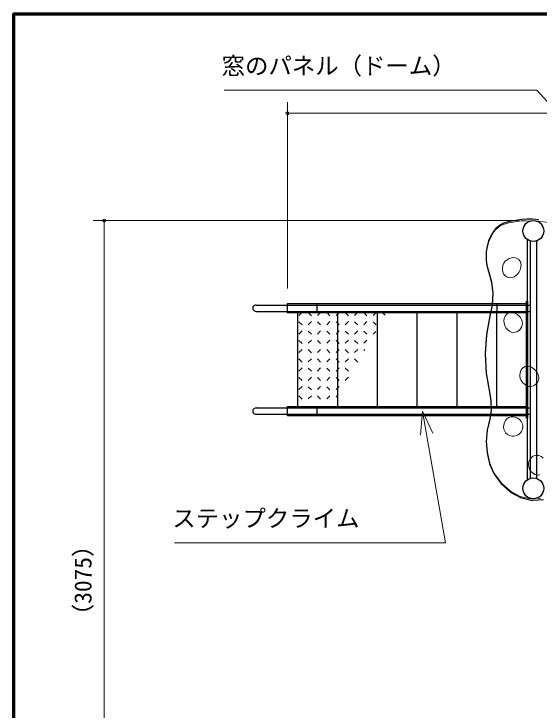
# Model space of a CAD drawing. Units: millimetres, scale not verified. Extents: x 600 to 16200, y 600 to 11280.
# Drawn here: x 600 to 2844, y 8305 to 11280 of the extents above; entities that cross this region are included whole.
import ezdxf
from ezdxf.enums import TextEntityAlignment as Align

# ---------------------------------------------------------------- set-up
doc = ezdxf.new("R2010")
doc.units = ezdxf.units.MM
doc.header["$LTSCALE"] = 40
for name, color, linetype, lineweight in [('D-DCR-HCH', 8, 'Continuous', 13), ('D-STR-1', 1, 'Continuous', 25), ('D-STR-3', 251, 'Continuous', 9), ('D-STR-DIM', 7, 'Continuous', 13), ('D-STR-HTXT', 7, 'Continuous', 13), ('D-TTL', 7, 'Continuous', 70)]:
    doc.layers.add(name, color=color, linetype=linetype, lineweight=lineweight)
doc.styles.add('ＭＳ ゴシック', font='')
doc.styles.get('ＭＳ ゴシック').set_extended_font_data('MS Gothic')

msp = doc.modelspace()

# ---------------------------------------------------------------- linework, layer by layer
at = {"layer": 'D-DCR-HCH'}
for p, q in [((1829.33, 10002.41), (1818.06, 9991.13)), ((1871.09, 9990.17), (1858.85, 10002.41)), ((1908.52, 10002.41), (1897.25, 9991.13)), ((1950.29, 9990.17), (1938.05, 10002.41)), ((1987.72, 10002.41), (1976.45, 9991.13)), ((2029.48, 9990.17), (2017.24, 10002.41)), ((2066.92, 10002.41), (2055.65, 9991.13)), ((2108.68, 9990.17), (2096.44, 10002.41)), ((2146.11, 10002.41), (2134.84, 9991.13)), ((2185.93, 9992.11), (2175.64, 10002.41)), ((1831.49, 9950.57), (1818.06, 9964)), ((1871.09, 9964.97), (1857.66, 9951.54)), ((1910.69, 9950.57), (1897.25, 9964)), ((1950.29, 9964.97), (1936.85, 9951.54)), ((1989.88, 9950.57), (1976.45, 9964)), ((2029.48, 9964.97), (2016.05, 9951.54)), ((2069.08, 9950.57), (2055.65, 9964)), ((2108.68, 9964.97), (2095.24, 9951.54)), ((2148.28, 9950.57), (2134.84, 9964)), ((1831.49, 9925.37), (1818.06, 9911.94)), ((1871.09, 9910.97), (1857.66, 9924.41)), ((1910.69, 9925.37), (1897.25, 9911.94)), ((1950.29, 9910.97), (1936.85, 9924.41)), ((1989.88, 9925.37), (1976.45, 9911.94)), ((2029.48, 9910.97), (2016.05, 9924.41)), ((2069.08, 9925.37), (2055.65, 9911.94)), ((2108.68, 9910.97), (2095.24, 9924.41)), ((2146.2, 9923.29), (2134.84, 9911.94)), ((1831.49, 9871.37), (1818.06, 9884.81)), ((1871.09, 9885.78), (1857.66, 9872.34)), ((1910.69, 9871.37), (1897.25, 9884.81)), ((1950.29, 9885.78), (1936.85, 9872.34)), ((1989.88, 9871.37), (1976.45, 9884.81)), ((2029.48, 9885.78), (2016.05, 9872.34)), ((2069.08, 9871.37), (2055.65, 9884.81)), ((2108.68, 9885.78), (2095.24, 9872.34)), ((1831.49, 9846.18), (1818.06, 9832.74)), ((1871.09, 9831.78), (1857.66, 9845.21)), ((1910.69, 9846.18), (1897.25, 9832.74)), ((1950.29, 9831.78), (1936.85, 9845.21)), ((1989.88, 9846.18), (1976.45, 9832.74)), ((2029.48, 9831.78), (2016.05, 9845.21)), ((2069.08, 9846.18), (2055.65, 9832.74)), ((2098.97, 9841.49), (2095.24, 9845.21)), ((1831.49, 9792.18), (1818.06, 9805.61)), ((1871.09, 9806.58), (1857.66, 9793.15)), ((1910.69, 9792.18), (1897.25, 9805.61)), ((1950.29, 9806.58), (1936.85, 9793.15)), ((1989.88, 9792.18), (1976.45, 9805.61)), ((2029.48, 9806.58), (2016.05, 9793.15)), ((2069.08, 9792.18), (2055.65, 9805.61)), ((1831.49, 9766.98), (1818.06, 9753.55)), ((1871.09, 9752.58), (1857.66, 9766.02)), ((1910.69, 9766.98), (1897.25, 9753.55)), ((1950.29, 9752.58), (1936.85, 9766.02)), ((1989.88, 9766.98), (1976.45, 9753.55)), ((2029.48, 9752.58), (2016.05, 9766.02)), ((1831.49, 9712.98), (1818.06, 9726.42)), ((1871.09, 9727.38), (1857.66, 9713.95)), ((1910.69, 9712.98), (1897.25, 9726.42)), ((1950.29, 9727.38), (1936.85, 9713.95)), ((1989.88, 9712.98), (1976.45, 9726.42)), ((2029.48, 9727.38), (2016.05, 9713.95)), ((1831.49, 9687.79), (1818.06, 9674.35)), ((1871.09, 9673.38), (1857.66, 9686.82)), ((1910.69, 9687.79), (1897.25, 9674.35)), ((1950.29, 9673.38), (1936.85, 9686.82)), ((1989.88, 9687.79), (1976.45, 9674.35)), ((1831.49, 9633.78), (1818.06, 9647.22)), ((1871.09, 9648.18), (1857.66, 9634.75)), ((1910.69, 9633.78), (1897.25, 9647.22)), ((1950.29, 9648.18), (1936.85, 9634.75)), ((1983.01, 9640.66), (1976.45, 9647.22))]:
    msp.add_line(p, q, dxfattribs=at)
at = {"layer": 'D-STR-1'}
for p, q in [((2691.79, 10385.87), (2679.44, 10379.17)), ((2717.6, 10393.26), (2691.79, 10385.87)), ((2718.88, 10393.55), (2717.6, 10393.26)), ((2771.04, 10401.12), (2718.88, 10393.55)), ((2791.89, 10402.31), (2771.04, 10401.12)), ((2815.85, 10402.5), (2791.89, 10402.31)), ((2843.54, 10400.67), (2815.85, 10402.5)), ((2659.32, 10362.31), (2649.29, 10350.28)), ((2678.51, 10378.4), (2659.32, 10362.31)), ((2679.44, 10379.17), (2678.51, 10378.4)), ((2634.94, 10326.12), (2628.3, 10310.07)), ((2649.29, 10350.28), (2634.94, 10326.12)), ((2628.3, 10310.07), (2620.41, 10280.56)), ((2794.51, 9289.28), (2794.51, 10315.53)), ((2805.91, 10309.98), (2805.91, 9294.83)), ((2833.11, 10309.98), (2833.11, 9294.83)), ((2620.41, 10280.56), (2617.9, 10262.31)), ((2617.89, 10262.13), (2617.37, 10230.87)), ((2617.9, 10262.31), (2617.89, 10262.13)), ((2617.37, 10230.87), (2617.37, 10230.76)), ((2617.37, 10230.76), (2619.27, 10212.36)), ((2619.27, 10212.36), (2626.15, 10182.35)), ((2626.15, 10182.35), (2627.4, 10178.54)), ((2627.4, 10178.54), (2640.66, 10133.37)), ((2640.66, 10133.37), (2646.21, 10085.41)), ((2646.21, 10085.44), (2643.83, 10036.63)), ((1634.68, 10036.01), (2805.91, 10036.01)), ((1768.82, 10002.41), (1768.82, 10042.41)), ((1768.82, 10042.41), (2790.51, 10042.41)), ((1768.82, 10002.41), (1768.82, 10042.41)), ((1768.82, 10042.41), (1893.82, 10042.41)), ((1893.82, 10042.41), (1893.82, 10002.41)), ((2643.84, 10036.85), (2633.69, 9990.42)), ((2662.93, 10042.41), (2662.93, 10002.41)), ((2790.51, 9552.41), (2790.51, 10052.41)), ((2790.51, 10052.41), (2794.51, 10052.41)), ((2790.51, 10036.01), (2790.51, 10042.41)), ((2790.51, 10042.41), (2790.51, 10002.41)), ((2794.51, 10052.41), (2794.51, 9552.41)), ((1634.68, 10008.81), (2805.91, 10008.81)), ((2790.51, 10002.41), (1768.82, 10002.41)), ((1893.82, 10002.41), (1768.82, 10002.41)), ((1811.98, 10002.41), (1811.98, 9602.41)), ((1981.98, 10002.41), (1981.98, 9602.41)), ((2151.98, 10002.41), (2151.98, 9602.41)), ((2321.98, 10002.41), (2321.98, 9602.41)), ((2491.98, 10002.41), (2491.98, 9602.41)), ((2662.54, 10002.41), (2662.54, 9602.41)), ((2633.69, 9990.42), (2618.93, 9909.61)), ((2618.93, 9909.61), (2613.69, 9826.87)), ((2613.69, 9826.87), (2613.69, 9826.86)), ((2613.69, 9826.86), (2617.98, 9744.22)), ((2617.98, 9744.22), (2617.99, 9744.02)), ((2617.99, 9744.02), (2631.74, 9663.25)), ((2631.74, 9663.25), (2637.96, 9625.67)), ((2637.96, 9625.81), (2638.64, 9587)), ((1634.68, 9596.01), (2805.91, 9596.01)), ((1768.82, 9562.41), (1768.82, 9602.41)), ((1768.82, 9602.41), (2790.51, 9602.41)), ((1768.82, 9562.41), (1768.82, 9602.41)), ((1768.82, 9602.41), (1893.82, 9602.41)), ((1893.82, 9602.41), (1893.82, 9562.41)), ((2638.64, 9587.07), (2633.76, 9549.17)), ((2790.51, 9602.41), (2790.51, 9562.41)), ((1634.68, 9568.81), (2805.91, 9568.81)), ((2790.51, 9562.41), (1768.82, 9562.41)), ((1893.82, 9562.41), (1768.82, 9562.41)), ((2794.51, 9552.41), (2790.51, 9552.41)), ((2633.76, 9549.17), (2622.25, 9501.77)), ((2622.25, 9501.77), (2618.31, 9453.08)), ((2618.31, 9453.08), (2618.31, 9453.08)), ((2618.31, 9453.08), (2621.84, 9404.62)), ((2621.84, 9404.62), (2621.86, 9404.34)), ((2621.86, 9404.34), (2632.73, 9357.81)), ((2632.73, 9357.81), (2650.41, 9315.66)), ((2650.41, 9315.66), (2683.15, 9270.83)), ((2683.15, 9270.83), (2721.44, 9236.41)), ((2721.44, 9236.41), (2722.35, 9235.65)), ((2722.35, 9235.65), (2764.88, 9212.76)), ((2764.88, 9212.76), (2809.78, 9202.44)), ((2809.78, 9202.44), (2811.08, 9202.14)), ((2811.08, 9202.14), (2817.45, 9202.14)), ((2817.45, 9202.14), (2862.95, 9204.81))]:
    msp.add_line(p, q, dxfattribs=at)
for centre in [(2819.51, 10352.41), (2819.51, 9252.41)]:
    msp.add_circle(centre, 44.55, dxfattribs=at)
for centre, end in [((1634.68, 10022.41), 270.00009), ((1634.68, 9582.41), 270.00003)]:
    msp.add_arc(centre, 13.6, 90, end, dxfattribs=at)
at = {"layer": 'D-STR-3'}
for p, q in [((2690.07, 10380.42), (2715.25, 10387.62)), ((2715.25, 10387.62), (2767.04, 10395.13)), ((2767.04, 10395.13), (2787.74, 10396.31)), ((2787.74, 10396.31), (2840.33, 10394.65)), ((2840.33, 10394.65), (2884.92, 10387.97)), ((2649.92, 10346.78), (2659.62, 10358.42)), ((2659.62, 10358.42), (2678.19, 10373.98)), ((2678.19, 10373.98), (2690.07, 10380.42)), ((2636.04, 10323.41), (2649.92, 10346.78)), ((2621.99, 10279.33), (2629.61, 10307.89)), ((2629.61, 10307.89), (2636.04, 10323.41)), ((2619.55, 10261.68), (2621.99, 10279.33)), ((2619.04, 10231.16), (2619.55, 10261.68)), ((2620.88, 10213.36), (2619.04, 10231.16)), ((2627.54, 10184.33), (2620.88, 10213.36)), ((2628.74, 10180.64), (2627.54, 10184.33)), ((2642.21, 10134.7), (2628.74, 10180.64)), ((2647.89, 10085.61), (2642.21, 10134.7)), ((2645.47, 10035.99), (2647.89, 10085.61)), ((2635.08, 9988.47), (2645.47, 10035.99)), ((2620.56, 9908.78), (2635.08, 9988.47)), ((2615.37, 9826.83), (2620.56, 9908.78)), ((2619.64, 9744.77), (2615.37, 9826.83)), ((2633.25, 9664.77), (2619.64, 9744.77)), ((2639.62, 9626.26), (2633.25, 9664.77)), ((2640.32, 9586.72), (2639.62, 9626.26)), ((2635.31, 9547.81), (2640.32, 9586.72)), ((2623.85, 9500.7), (2635.31, 9547.81)), ((2620, 9453.06), (2623.85, 9500.7)), ((2623.47, 9405.35), (2620, 9453.06)), ((2634.1, 9359.82), (2623.47, 9405.35)), ((2651.4, 9318.57), (2634.1, 9359.82)), ((2683.52, 9274.64), (2651.4, 9318.57)), ((2721.23, 9240.75), (2683.52, 9274.64)), ((2762.99, 9218.27), (2721.23, 9240.75)), ((2807.09, 9208.13), (2762.99, 9218.27)), ((2851.74, 9210.74), (2807.09, 9208.13))]:
    msp.add_line(p, q, dxfattribs=at)
for centre, radius, start, end in [((2734.86, 10191.32), 47.16, 89.02307, 187.68729), ((2735.02, 10206.36), 32.16, 346.56078, 88.84289), ((2720.88, 10185.01), 32.75, 178.9122, 301.4968), ((2707.92, 10207.94), 59.08, 300.59236, 351.18678), ((2728.12, 9967.26), 36.22, 60.51664, 144.50085), ((2722.94, 9954.48), 49.92, 4.41763, 62.56073), ((2743.99, 9967), 50.05, 154.85647, 249.42916), ((2735.43, 9956.35), 37.34, 254.33009, 3.03458), ((2794.35, 9743.16), 31.42, 68.83901, 176.34328), ((2782.94, 9715.21), 61.6, 22.90118, 68.32308), ((2808.97, 9735.34), 46.96, 167.93379, 240.95263), ((2806.37, 9724.52), 36.4, 234.41779, 23.75333), ((2731.88, 9520.08), 38.4, 57.5841, 174.08937), ((2733.32, 9516.2), 40.99, 274.68106, 60.82951), ((2732.36, 9514.86), 39.74, 166.65772, 276.22211), ((2843.49, 9353.55), 44.75, 126.02804, 200.50863), ((2833.4, 9352.43), 40.8, 45.20653, 113.53388), ((2841.81, 9351.91), 42.61, 199.23882, 278.18237)]:
    msp.add_arc(centre, radius, start, end, dxfattribs=at)
at = {"layer": 'D-STR-DIM'}
for p, q in [((1768.82, 10106.41), (1768.82, 10903.23)), ((1768.82, 10855.23), (4846.31, 10855.23)), ((2755.51, 10396.96), (938.26, 10396.96)), ((986.26, 10396.96), (986.26, 7321.41))]:
    msp.add_line(p, q, dxfattribs=at)
at = {"layer": 'D-STR-DIM', "lineweight": 0}
for centre, start, end in [((1768.82, 10855.23), 0, 180), ((1768.82, 10855.23), 180, 0), ((986.26, 10396.96), 90, 270), ((986.26, 10396.96), 270, 90)]:
    msp.add_arc(centre, 6.25, start, end, dxfattribs=at)
at = {"layer": 'D-STR-HTXT'}
for p, q in [((2337.15, 9479.3), (2346.45, 9582.41)), ((2346.45, 9582.41), (2389.95, 9488.46)), ((2346.45, 9582.41), (2363.55, 9483.88))]:
    msp.add_line(p, q, dxfattribs=at)
for points in [[(3205.78, 10546.25), (2833.75, 10953.46), (1497.73, 10953.46)], [(2363.55, 9483.88), (2444.16, 9019.55), (1286.82, 9019.55)]]:
    msp.add_lwpolyline(points, dxfattribs=at)
at = {"layer": 'D-TTL'}
msp.add_lwpolyline([(600, 600), (600, 11280), (16200, 11280), (16200, 600)], close=True, dxfattribs=at)

# ---------------------------------------------------------------- texts
at = {"layer": 'D-STR-DIM', "style": 'ＭＳ ゴシック'}
msp.add_text('（3075）', height=73.31, rotation=90, dxfattribs=at).set_placement((894.91, 8859.18), align=Align.MIDDLE_CENTER)
at = {"layer": 'D-STR-HTXT', "style": 'ＭＳ ゴシック'}
for s, p in [('窓のパネル（ドーム）', (1487.58, 10999.63)), ('ステップクライム', (1276.67, 9065.72))]:
    msp.add_text(s, height=73.31, dxfattribs=at).set_placement(p, align=Align.BOTTOM_LEFT)

doc.saveas('drawing.dxf')
